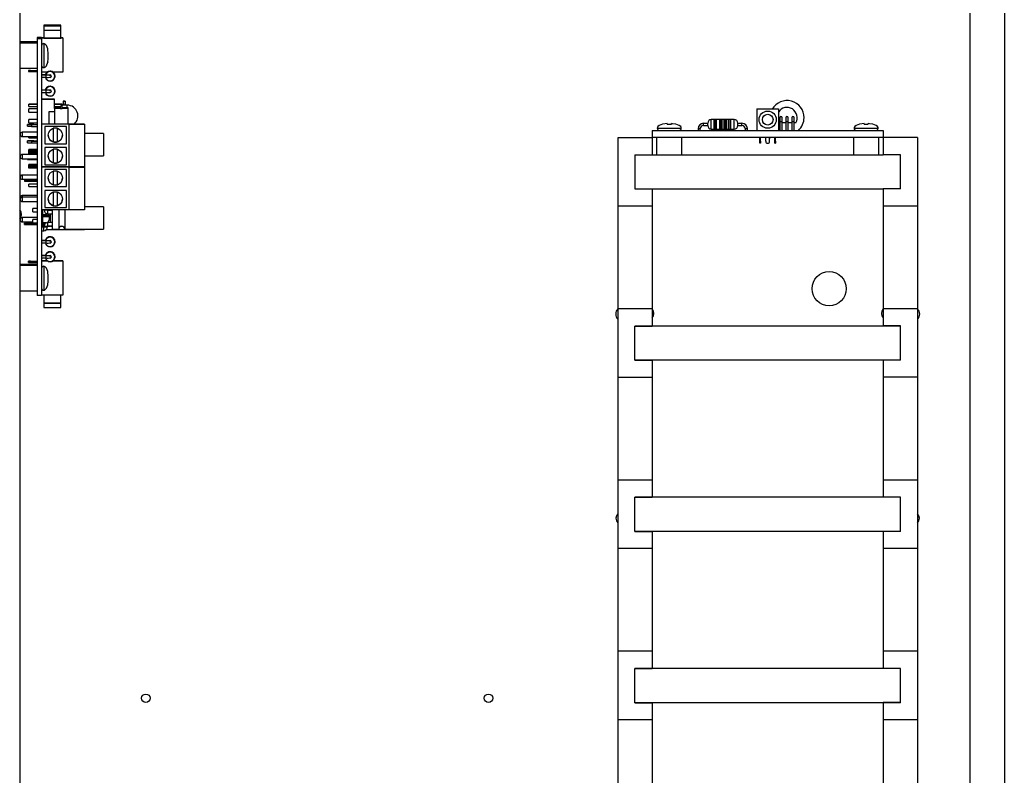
# Model space of a CAD drawing. Extents: x -52 to 206, y -86 to 245.
# Drawn here: x 91.5 to 206.5, y 2.3 to 90.7 of the extents above; entities that cross this region are included whole.
import ezdxf

# ---------------------------------------------------------------- set-up
doc = ezdxf.new("R2010")
doc.units = 0
doc.linetypes.add('SLD-CONTINUE', pattern=[0])
doc.layers.get('0').update_dxf_attribs({"linetype": 'CONTINUOUS'})

msp = doc.modelspace()

# ---------------------------------------------------------------- linework, layer by layer
at = {"color": 7, "linetype": 'SLD-CONTINUE'}
for p, q in [((91.49, 224.92), (91.49, -86.11)), ((206.49, 115.81), (206.49, -86.11)), ((202.49, -86.11), (202.49, 114.15)), ((94.29, 90.01), (94.29, 89.96)), ((94.29, 89.96), (94.29, 89.46)), ((96.29, 89.96), (96.29, 90.01)), ((96.29, 89.46), (96.29, 89.96)), ((94.04, 88.6), (93.54, 88.6)), ((93.54, 88.6), (93.54, 88.45)), ((94.04, 88.6), (94.04, 88.45)), ((94.29, 88.56), (94.04, 88.56)), ((94.29, 89.46), (94.29, 89.46)), ((94.29, 89.46), (94.29, 88.51)), ((96.29, 89.46), (96.29, 89.46)), ((96.29, 88.51), (96.29, 89.46)), ((96.54, 88.56), (96.29, 88.56)), ((96.54, 88.56), (96.54, 88.54)), ((93.54, 88.07), (91.49, 88.07)), ((93.54, 87.94), (91.49, 87.94)), ((94.04, 88.45), (93.54, 88.45)), ((93.54, 88.45), (93.54, 58.45)), ((94.29, 88.54), (94.04, 88.54)), ((94.29, 88.51), (94.04, 88.51)), ((96.54, 88.5), (94.04, 88.5)), ((94.04, 88.45), (94.04, 78.45)), ((94.29, 87.87), (94.29, 85.07)), ((96.54, 88.54), (96.29, 88.54)), ((96.54, 88.51), (96.29, 88.51)), ((96.54, 88.54), (96.54, 88.51)), ((96.54, 88.51), (96.54, 88.5)), ((96.54, 88.5), (96.54, 84.55)), ((94.77, 87.2), (94.78, 87.21)), ((94.83, 86.72), (94.77, 87.2)), ((94.83, 86.72), (94.77, 86.72)), ((94.83, 86.22), (94.77, 86.22)), ((94.77, 85.73), (94.77, 85.72)), ((91.49, 84.99), (93.54, 84.99)), ((92.53, 84.75), (92.53, 84.71)), ((92.53, 84.71), (92.53, 84.61)), ((92.76, 84.75), (93.54, 84.75)), ((92.76, 84.75), (93.54, 84.75)), ((92.76, 84.71), (93.54, 84.71)), ((92.76, 84.71), (93.54, 84.71)), ((92.76, 84.71), (92.76, 84.61)), ((92.76, 84.61), (93.54, 84.61)), ((94.7, 84.55), (94.04, 84.55)), ((94.48, 84.22), (94.04, 84.22)), ((94.54, 84.19), (94.04, 84.19)), ((95.16, 84.06), (95.16, 84.07)), ((96.54, 84.55), (95.37, 84.55)), ((95.59, 84.07), (95.59, 84.07)), ((95.61, 84.07), (95.61, 84.08)), ((95.61, 84.08), (95.61, 84.08)), ((95.61, 84.08), (95.61, 84.08)), ((95.61, 84.07), (95.61, 84.07)), ((94.04, 83.94), (94.54, 83.94)), ((94.48, 82.45), (94.04, 82.45)), ((94.54, 82.42), (94.04, 82.42)), ((94.04, 82.17), (94.54, 82.17)), ((95.16, 82.29), (95.16, 82.3)), ((95.59, 82.3), (95.59, 82.3)), ((95.61, 82.31), (95.61, 82.31)), ((95.61, 82.31), (95.61, 82.31)), ((95.61, 82.31), (95.61, 82.31)), ((95.61, 82.3), (95.61, 82.3)), ((93.54, 80.81), (92.54, 80.81)), ((92.54, 80.8), (92.54, 80.81)), ((93.54, 80.8), (92.54, 80.8)), ((93.54, 80.8), (92.54, 80.8)), ((92.54, 80.79), (92.54, 80.8)), ((92.54, 80.8), (92.54, 80.8)), ((93.54, 80.79), (92.54, 80.79)), ((92.54, 80.78), (92.54, 80.79)), ((93.54, 80.78), (92.54, 80.78)), ((92.54, 80.77), (92.54, 80.78)), ((93.54, 80.77), (92.54, 80.77)), ((93.54, 80.77), (92.54, 80.77)), ((92.54, 80.76), (92.54, 80.77)), ((92.54, 80.77), (92.54, 80.77)), ((93.54, 80.76), (92.54, 80.76)), ((92.54, 80.51), (92.54, 80.76)), ((92.54, 80.51), (93.54, 80.51)), ((95.54, 81.39), (94.04, 81.39)), ((95.54, 81.33), (94.04, 81.33)), ((95.54, 81.33), (95.54, 81.39)), ((95.54, 80.31), (95.54, 81.33)), ((96.46, 80.81), (95.54, 80.81)), ((96.46, 80.8), (95.54, 80.8)), ((96.46, 80.8), (95.54, 80.8)), ((96.46, 80.79), (95.54, 80.79)), ((96.46, 80.78), (95.54, 80.78)), ((96.46, 80.77), (95.54, 80.77)), ((96.46, 80.77), (95.54, 80.77)), ((96.46, 80.76), (95.54, 80.76)), ((95.54, 80.51), (96.21, 80.51)), ((96.21, 80.51), (96.21, 80.31)), ((96.46, 80.8), (96.46, 80.81)), ((96.46, 80.79), (96.46, 80.8)), ((96.46, 80.8), (96.46, 80.8)), ((96.46, 80.78), (96.46, 80.79)), ((96.46, 80.77), (96.46, 80.78)), ((96.46, 80.76), (96.46, 80.77)), ((96.46, 80.77), (96.46, 80.77)), ((96.46, 80.31), (96.46, 80.76)), ((97.04, 80.68), (96.46, 80.68)), ((96.8, 81.14), (96.55, 81.14)), ((96.55, 81.14), (96.55, 81.13)), ((96.55, 81.13), (96.55, 80.68)), ((96.8, 81.13), (96.55, 81.13)), ((96.8, 81.14), (96.8, 81.13)), ((96.8, 81.13), (96.8, 80.88)), ((96.8, 80.88), (96.8, 80.68)), ((93.54, 80.27), (92.54, 80.27)), ((92.54, 79.87), (92.54, 80.27)), ((92.54, 79.87), (93.54, 79.87)), ((94.91, 79.93), (95.54, 79.93)), ((94.91, 78.47), (94.91, 79.93)), ((96.21, 80.37), (95.54, 80.37)), ((97.14, 80.31), (95.54, 80.31)), ((95.54, 80.31), (95.54, 80.31)), ((95.54, 80.31), (95.54, 78.47)), ((97.14, 80.37), (96.46, 80.37)), ((97.14, 80.31), (97.14, 80.37)), ((97.14, 78.47), (97.14, 80.31)), ((177.6, 80.24), (177.6, 77.74)), ((177.6, 80.24), (180.1, 80.24)), ((180.1, 80.24), (180.1, 77.74)), ((92.39, 78.21), (92.39, 78.43)), ((92.39, 78.43), (92.39, 78.43)), ((93.54, 79), (92.54, 79)), ((92.54, 78.6), (92.54, 79)), ((92.54, 78.6), (93.54, 78.6)), ((92.86, 78.44), (93.54, 78.44)), ((92.86, 78.43), (92.86, 78.2)), ((92.86, 78.43), (93.54, 78.43)), ((92.86, 78.2), (93.54, 78.2)), ((97.27, 78.47), (94.04, 78.47)), ((97.27, 78.45), (94.04, 78.45)), ((94.04, 78.45), (94.04, 73.46)), ((94.04, 78.45), (94.04, 78.45)), ((99.05, 78.46), (97.27, 78.47)), ((97.27, 73.46), (97.27, 78.45)), ((97.27, 78.45), (99.05, 78.45)), ((99.05, 78.46), (99.05, 78.45)), ((99.05, 78.45), (99.05, 73.47)), ((167.1, 78.53), (166.61, 78.47)), ((167.1, 78.47), (167.1, 78.53)), ((167.6, 78.47), (167.6, 78.53)), ((168.09, 78.47), (168.09, 78.47)), ((171.85, 78.56), (171.35, 78.56)), ((171.35, 78.31), (171.85, 78.31)), ((171.85, 78.44), (171.85, 78.59)), ((171.85, 78.29), (171.85, 78.44)), ((172.6, 78.99), (172.25, 78.99)), ((172.6, 78.44), (172.6, 78.99)), ((172.6, 77.89), (172.6, 78.44)), ((172.83, 79.01), (172.63, 79.01)), ((173.26, 78.99), (172.85, 78.99)), ((172.85, 78.99), (172.85, 77.89)), ((173.26, 78.44), (173.26, 78.99)), ((173.26, 77.89), (173.26, 78.44)), ((173.49, 79.01), (173.29, 79.01)), ((173.76, 78.99), (173.51, 78.99)), ((173.51, 78.99), (173.51, 77.89)), ((173.76, 78.44), (173.76, 78.99)), ((173.76, 77.89), (173.76, 78.44)), ((173.99, 79.01), (173.79, 79.01)), ((174.26, 78.99), (174.01, 78.99)), ((174.01, 78.99), (174.01, 77.89)), ((174.26, 78.44), (174.26, 78.99)), ((174.26, 77.89), (174.26, 78.44)), ((174.49, 79.01), (174.29, 79.01)), ((174.95, 78.99), (174.51, 78.99)), ((174.51, 78.99), (174.51, 77.89)), ((175.35, 78.44), (175.35, 78.59)), ((175.85, 78.56), (175.35, 78.56)), ((175.35, 78.29), (175.35, 78.44)), ((175.35, 78.31), (175.85, 78.31)), ((180.28, 78.62), (180.1, 78.62)), ((180.28, 79.22), (180.28, 78.72)), ((180.28, 78.72), (180.28, 77.74)), ((180.53, 78.72), (180.53, 79.22)), ((180.53, 77.74), (180.53, 78.72)), ((180.98, 78.62), (180.53, 78.62)), ((180.98, 79.22), (180.98, 78.72)), ((180.98, 78.72), (180.98, 77.74)), ((181.23, 78.72), (181.23, 79.22)), ((181.23, 77.74), (181.23, 78.72)), ((181.68, 78.62), (181.23, 78.62)), ((181.68, 79.22), (181.68, 78.72)), ((181.68, 78.72), (181.68, 77.74)), ((181.93, 78.72), (181.93, 79.22)), ((181.93, 77.74), (181.93, 78.72)), ((182.14, 78.62), (181.93, 78.62)), ((190.1, 78.53), (189.61, 78.47)), ((190.1, 78.47), (190.1, 78.53)), ((190.6, 78.47), (190.6, 78.53)), ((191.09, 78.47), (191.09, 78.47)), ((93.54, 77.52), (91.79, 77.52)), ((96.94, 78.18), (94.44, 78.18)), ((94.44, 78.18), (94.44, 76.18)), ((95.9, 77.98), (95.41, 77.98)), ((95.41, 77.98), (95.41, 76.39)), ((95.92, 76.39), (95.92, 77.98)), ((96.94, 76.18), (96.94, 78.18)), ((101.29, 77.36), (99.05, 77.36)), ((101.29, 77.36), (101.29, 74.76)), ((165.35, 77.74), (165.35, 76.94)), ((165.35, 77.74), (192.35, 77.74)), ((165.95, 77.99), (167.35, 77.99)), ((167.35, 77.99), (168.75, 77.99)), ((170.73, 77.94), (170.73, 77.74)), ((170.98, 77.74), (170.98, 77.94)), ((172.25, 77.89), (172.6, 77.89)), ((172.63, 77.86), (172.83, 77.86)), ((172.85, 77.89), (173.26, 77.89)), ((173.29, 77.86), (173.49, 77.86)), ((173.51, 77.89), (173.76, 77.89)), ((173.79, 77.86), (173.99, 77.86)), ((174.01, 77.89), (174.26, 77.89)), ((174.29, 77.86), (174.49, 77.86)), ((174.51, 77.89), (174.95, 77.89)), ((176.23, 77.94), (176.23, 77.74)), ((176.48, 77.74), (176.48, 77.94)), ((188.95, 77.99), (190.35, 77.99)), ((190.35, 77.99), (191.75, 77.99)), ((192.35, 77.74), (192.35, 76.94)), ((91.79, 77.02), (93.54, 77.02)), ((92.39, 76.27), (92.39, 76.5)), ((92.39, 76.5), (92.39, 76.5)), ((92.54, 76.86), (92.54, 77.02)), ((92.54, 76.86), (93.54, 76.86)), ((92.86, 76.5), (93.54, 76.5)), ((92.86, 76.49), (92.86, 76.27)), ((92.86, 76.49), (93.54, 76.49)), ((92.86, 76.27), (93.54, 76.27)), ((94.44, 76.18), (96.94, 76.18)), ((94.44, 76.18), (96.94, 76.18)), ((95.41, 76.39), (95.9, 76.39)), ((95.41, 76.39), (95.89, 76.39)), ((165.35, 76.88), (161.35, 76.88)), ((161.35, 76.88), (161.35, 68.89)), ((165.35, 76.94), (192.35, 76.94)), ((165.35, 76.88), (165.35, 74.88)), ((165.88, 76.94), (165.88, 74.89)), ((168.83, 74.89), (168.83, 76.94)), ((177.93, 76.46), (177.93, 76.94)), ((177.93, 76.46), (178.03, 76.46)), ((177.93, 76.23), (177.93, 76.46)), ((178.03, 76.23), (177.93, 76.23)), ((178.03, 76.46), (178.03, 76.94)), ((178.03, 76.46), (178.03, 76.23)), ((178.6, 76.94), (178.6, 76.74)), ((178.63, 76.74), (178.6, 76.74)), ((178.63, 76.46), (178.63, 76.94)), ((179.08, 76.46), (179.08, 76.94)), ((179.1, 76.74), (179.08, 76.74)), ((179.1, 76.74), (179.1, 76.94)), ((179.68, 76.46), (179.68, 76.94)), ((179.68, 76.23), (179.68, 76.46)), ((179.68, 76.46), (179.78, 76.46)), ((179.68, 76.23), (179.78, 76.23)), ((179.78, 76.46), (179.78, 76.94)), ((179.78, 76.46), (179.78, 76.23)), ((188.88, 76.94), (188.88, 74.89)), ((191.83, 74.89), (191.83, 76.94)), ((192.35, 76.89), (192.35, 74.89)), ((196.35, 76.89), (192.35, 76.89)), ((196.35, 76.89), (196.35, 68.89)), ((93.54, 74.92), (91.79, 74.92)), ((92.54, 75.49), (92.54, 75.49)), ((93.54, 75.49), (92.54, 75.49)), ((92.54, 75.48), (92.54, 75.49)), ((92.54, 75.3), (92.54, 75.48)), ((93.54, 75.48), (92.54, 75.48)), ((92.54, 75.48), (92.54, 75.48)), ((92.54, 75.25), (92.54, 75.3)), ((92.54, 75.11), (92.54, 75.25)), ((93.54, 75.11), (92.54, 75.11)), ((92.54, 75.1), (92.54, 75.11)), ((93.54, 75.1), (92.54, 75.1)), ((93.54, 75.1), (92.54, 75.1)), ((92.54, 75.09), (92.54, 75.1)), ((92.54, 75.1), (92.54, 75.1)), ((93.54, 75.09), (92.54, 75.09)), ((92.54, 74.92), (92.54, 75.09)), ((96.94, 75.73), (94.44, 75.73)), ((94.44, 75.73), (94.44, 73.73)), ((95.9, 75.53), (95.41, 75.53)), ((95.41, 75.53), (95.41, 73.94)), ((95.92, 73.94), (95.92, 75.53)), ((96.94, 73.73), (96.94, 75.73)), ((99.05, 74.76), (101.29, 74.76)), ((163.35, 74.88), (165.35, 74.88)), ((163.35, 74.88), (163.35, 70.89)), ((165.35, 74.89), (192.35, 74.89)), ((194.35, 74.89), (192.35, 74.89)), ((194.35, 70.89), (194.35, 74.89)), ((91.79, 74.42), (93.54, 74.42)), ((92.39, 74.34), (92.39, 74.42)), ((92.54, 73.74), (92.54, 73.74)), ((93.54, 73.74), (92.54, 73.74)), ((92.54, 73.72), (92.54, 73.74)), ((92.54, 73.55), (92.54, 73.72)), ((93.54, 73.72), (92.54, 73.72)), ((92.54, 73.72), (92.54, 73.72)), ((92.86, 74.33), (93.54, 74.33)), ((94.44, 73.73), (96.94, 73.73)), ((94.44, 73.73), (96.94, 73.73)), ((95.41, 73.94), (95.9, 73.94)), ((95.41, 73.94), (95.89, 73.94)), ((93.54, 72.52), (91.79, 72.52)), ((92.54, 73.5), (92.54, 73.55)), ((92.54, 73.32), (92.54, 73.5)), ((93.54, 73.32), (92.54, 73.32)), ((97.27, 73.46), (94.04, 73.46)), ((94.04, 73.46), (94.04, 73.45)), ((94.04, 73.45), (94.04, 68.46)), ((97.27, 73.45), (94.04, 73.45)), ((94.04, 73.45), (94.04, 73.45)), ((96.94, 73.18), (94.44, 73.18)), ((94.44, 73.18), (94.44, 71.18)), ((95.9, 72.98), (95.41, 72.98)), ((95.41, 72.98), (95.41, 71.39)), ((95.92, 71.39), (95.92, 72.98)), ((96.94, 71.18), (96.94, 73.18)), ((99.05, 73.47), (97.27, 73.46)), ((97.27, 68.46), (97.27, 73.45)), ((97.27, 73.45), (99.05, 73.45)), ((99.05, 73.46), (98.63, 73.47)), ((99.05, 73.46), (99.05, 73.45)), ((99.05, 73.45), (99.05, 68.47)), ((91.79, 72.02), (93.54, 72.02)), ((92.04, 71.97), (92.04, 71.82)), ((92.26, 71.97), (92.26, 71.82)), ((92.26, 71.97), (93.54, 71.97)), ((92.26, 71.97), (93.54, 71.97)), ((92.26, 71.82), (93.54, 71.82)), ((93.54, 71.46), (92.54, 71.46)), ((92.54, 71.45), (92.54, 71.46)), ((93.54, 71.45), (92.54, 71.45)), ((93.54, 71.45), (92.54, 71.45)), ((92.54, 71.44), (92.54, 71.45)), ((92.54, 71.45), (92.54, 71.45)), ((93.54, 71.44), (92.54, 71.44)), ((92.54, 71.19), (92.54, 71.44)), ((95.41, 71.39), (95.89, 71.39)), ((95.41, 71.39), (95.9, 71.39)), ((92.54, 71.19), (93.54, 71.19)), ((94.44, 71.18), (96.94, 71.18)), ((94.44, 71.18), (96.94, 71.18)), ((96.94, 70.73), (94.44, 70.73)), ((94.44, 70.73), (94.44, 68.73)), ((95.9, 70.53), (95.41, 70.53)), ((95.41, 70.53), (95.41, 68.94)), ((95.92, 68.94), (95.92, 70.53)), ((96.94, 68.73), (96.94, 70.73)), ((163.35, 70.89), (165.35, 70.89)), ((165.35, 70.89), (192.35, 70.89)), ((165.35, 70.89), (165.35, 68.89)), ((194.35, 70.89), (192.35, 70.89)), ((192.35, 70.89), (192.35, 68.89)), ((93.54, 70.14), (91.79, 70.14)), ((93.54, 69.92), (91.79, 69.92)), ((91.79, 69.42), (93.54, 69.42)), ((93.54, 68.61), (93.04, 68.61)), ((93.04, 68.21), (93.04, 68.61)), ((93.04, 68.21), (93.54, 68.21)), ((97.27, 68.46), (94.04, 68.46)), ((94.04, 68.46), (94.04, 58.45)), ((94.16, 67.91), (94.04, 67.91)), ((94.16, 67.78), (94.04, 67.91)), ((94.16, 68.46), (94.16, 67.91)), ((94.16, 67.91), (94.62, 67.91)), ((94.16, 67.78), (94.16, 67.91)), ((94.34, 68.46), (94.34, 68.44)), ((94.44, 68.73), (96.94, 68.73)), ((94.44, 68.73), (96.94, 68.73)), ((94.74, 68.44), (94.74, 68.46)), ((95.29, 68.39), (94.79, 68.39)), ((94.79, 67.99), (95.29, 67.99)), ((95.04, 68.46), (95.04, 68.39)), ((95.04, 67.99), (95.04, 66.99)), ((95.29, 68.46), (95.29, 66.19)), ((95.41, 68.94), (95.9, 68.94)), ((95.41, 68.94), (95.89, 68.94)), ((96.04, 68.46), (96.04, 66.19)), ((96.74, 68.46), (96.74, 66.19)), ((99.05, 68.47), (97.27, 68.46)), ((101.29, 68.79), (99.05, 68.79)), ((101.29, 68.79), (101.29, 66.19)), ((165.35, 68.89), (161.35, 68.89)), ((161.35, 68.89), (161.35, 56.88)), ((165.35, 68.89), (165.35, 56.88)), ((196.35, 68.89), (192.35, 68.89)), ((192.35, 68.89), (192.35, 56.89)), ((196.35, 68.89), (196.35, 56.89)), ((93.54, 67.54), (91.79, 67.54)), ((91.79, 67.04), (93.04, 67.04)), ((92.04, 66.89), (92.04, 66.88)), ((92.04, 66.73), (92.04, 66.88)), ((92.26, 66.9), (93.54, 66.9)), ((92.26, 66.89), (93.54, 66.89)), ((92.26, 66.88), (92.26, 66.73)), ((92.26, 66.88), (93.54, 66.88)), ((92.26, 66.88), (93.54, 66.88)), ((92.26, 66.73), (93.54, 66.73)), ((93.54, 67.34), (93.04, 67.34)), ((93.04, 66.94), (93.04, 67.34)), ((93.04, 66.94), (93.54, 66.94)), ((94.16, 67.77), (94.04, 67.64)), ((94.04, 67.65), (94.16, 67.77)), ((94.16, 67.64), (94.04, 67.64)), ((94.54, 66.92), (94.04, 66.92)), ((94.04, 66.9), (94.51, 66.9)), ((94.04, 66.89), (94.51, 66.89)), ((94.04, 66.88), (94.49, 66.88)), ((94.04, 66.88), (94.49, 66.88)), ((94.04, 66.73), (94.38, 66.73)), ((94.91, 67.78), (94.16, 67.78)), ((94.16, 67.64), (94.16, 67.77)), ((94.16, 67.77), (94.91, 67.77)), ((94.16, 67.77), (94.16, 67.77)), ((94.91, 67.77), (94.16, 67.77)), ((94.91, 67.64), (94.16, 67.64)), ((94.16, 67.64), (94.16, 66.92)), ((95.29, 66.99), (94.79, 66.99)), ((94.91, 67.8), (94.91, 67.3)), ((94.04, 66.67), (94.36, 66.67)), ((94.16, 66.64), (94.04, 66.64)), ((94.16, 66.51), (94.04, 66.64)), ((94.29, 66.42), (94.04, 66.42)), ((94.04, 66.02), (94.29, 66.02)), ((94.16, 66.67), (94.16, 66.64)), ((94.16, 66.64), (94.35, 66.64)), ((94.16, 66.51), (94.16, 66.64)), ((94.34, 66.51), (94.16, 66.51)), ((94.34, 66.54), (94.34, 66.47)), ((97.27, 66.1), (94.53, 66.1)), ((94.74, 66.47), (94.74, 66.54)), ((94.99, 66.51), (94.74, 66.51)), ((94.79, 66.59), (95.29, 66.59)), ((94.99, 66.51), (94.99, 66.59)), ((94.99, 66.51), (95.07, 66.59)), ((95.11, 66.51), (95.11, 66.59)), ((95.29, 66.51), (95.11, 66.51)), ((95.29, 66.19), (96.04, 66.19)), ((96.53, 66.51), (96.24, 66.51)), ((96.74, 66.19), (101.29, 66.19)), ((97.27, 66.1), (97.27, 66.19)), ((99.05, 66.1), (97.27, 66.1)), ((99.05, 66.19), (99.05, 66.1)), ((94.48, 64.87), (94.04, 64.87)), ((94.54, 64.84), (94.04, 64.84)), ((94.04, 64.59), (94.54, 64.59)), ((95.16, 64.71), (95.16, 64.72)), ((95.59, 64.72), (95.59, 64.72)), ((95.61, 64.73), (95.61, 64.73)), ((95.61, 64.73), (95.61, 64.73)), ((95.61, 64.73), (95.61, 64.73)), ((95.61, 64.72), (95.61, 64.72)), ((92.53, 62.41), (92.53, 62.45)), ((92.53, 62.31), (92.53, 62.41)), ((92.76, 62.45), (93.54, 62.45)), ((92.76, 62.45), (93.54, 62.45)), ((92.76, 62.41), (93.54, 62.41)), ((92.76, 62.41), (93.54, 62.41)), ((92.76, 62.41), (92.76, 62.31)), ((92.76, 62.31), (93.54, 62.31)), ((94.48, 63.12), (94.04, 63.12)), ((94.54, 63.09), (94.04, 63.09)), ((94.04, 62.84), (94.54, 62.84)), ((94.7, 62.51), (94.04, 62.51)), ((94.72, 62.49), (94.04, 62.49)), ((94.77, 62.46), (94.04, 62.46)), ((94.8, 62.45), (94.04, 62.45)), ((95.16, 62.96), (95.16, 62.97)), ((96.54, 62.45), (95.28, 62.45)), ((96.54, 62.46), (95.31, 62.46)), ((96.54, 62.49), (95.36, 62.49)), ((96.54, 62.51), (95.38, 62.51)), ((95.59, 62.97), (95.59, 62.97)), ((95.61, 62.98), (95.61, 62.98)), ((95.61, 62.98), (95.61, 62.98)), ((95.61, 62.98), (95.61, 62.98)), ((95.61, 62.97), (95.61, 62.97)), ((96.54, 62.51), (96.54, 62.49)), ((96.54, 62.49), (96.54, 62.46)), ((96.54, 62.46), (96.54, 62.45)), ((96.54, 62.45), (96.54, 58.5)), ((93.54, 62.07), (91.49, 62.07)), ((93.54, 61.94), (91.49, 61.94)), ((94.29, 61.87), (94.29, 59.07)), ((94.77, 61.21), (94.78, 61.21)), ((94.83, 60.72), (94.77, 61.21)), ((94.83, 60.72), (94.77, 60.72)), ((94.83, 60.22), (94.77, 60.22)), ((91.49, 58.99), (93.54, 58.99)), ((94.77, 59.73), (94.77, 59.73)), ((94.04, 58.45), (93.54, 58.45)), ((96.54, 58.5), (94.04, 58.5)), ((94.29, 58.5), (94.29, 57.56)), ((94.29, 57.56), (94.29, 57.55)), ((94.29, 57.55), (94.29, 57.05)), ((96.29, 57.56), (96.29, 58.5)), ((96.29, 57.55), (96.29, 57.56)), ((96.29, 57.05), (96.29, 57.55)), ((165.35, 56.88), (161.35, 56.88)), ((161.35, 56.88), (161.35, 48.88)), ((165.35, 56.88), (165.35, 54.88)), ((196.35, 56.89), (192.35, 56.89)), ((192.35, 56.89), (192.35, 54.89)), ((196.35, 56.89), (196.35, 48.89)), ((163.35, 50.88), (163.35, 54.88)), ((194.35, 54.88), (163.35, 54.88)), ((163.35, 54.88), (165.35, 54.88)), ((194.35, 54.89), (192.35, 54.89)), ((194.35, 50.89), (194.35, 54.89)), ((194.35, 50.88), (194.35, 54.88)), ((194.35, 50.88), (163.35, 50.88)), ((163.35, 50.88), (165.35, 50.88)), ((165.35, 50.88), (165.35, 48.88)), ((194.35, 50.89), (192.35, 50.89)), ((192.35, 50.89), (192.35, 48.89)), ((165.35, 48.88), (161.35, 48.88)), ((161.35, 48.88), (161.35, 36.88)), ((165.35, 48.88), (165.35, 36.88)), ((196.35, 48.89), (192.35, 48.89)), ((192.35, 48.89), (192.35, 36.89)), ((196.35, 48.89), (196.35, 36.89)), ((165.35, 36.88), (161.35, 36.88)), ((161.35, 36.88), (161.35, 28.88)), ((165.35, 36.88), (165.35, 34.88)), ((196.35, 36.89), (192.35, 36.89)), ((192.35, 36.89), (192.35, 34.89)), ((196.35, 36.89), (196.35, 28.89)), ((163.35, 30.88), (163.35, 34.88)), ((194.35, 34.88), (163.35, 34.88)), ((163.35, 34.88), (165.35, 34.88)), ((194.35, 34.89), (192.35, 34.89)), ((194.35, 30.89), (194.35, 34.89)), ((194.35, 30.88), (194.35, 34.88)), ((194.35, 30.88), (163.35, 30.88)), ((163.35, 30.88), (165.35, 30.88)), ((165.35, 30.88), (165.35, 28.88)), ((194.35, 30.89), (192.35, 30.89)), ((192.35, 30.89), (192.35, 28.89)), ((165.35, 28.88), (161.35, 28.88)), ((161.35, 28.88), (161.35, 16.88)), ((165.35, 28.88), (165.35, 16.88)), ((196.35, 28.89), (192.35, 28.89)), ((192.35, 28.89), (192.35, 16.89)), ((196.35, 28.89), (196.35, 16.89)), ((165.35, 16.88), (161.35, 16.88)), ((161.35, 16.88), (161.35, 8.88)), ((165.35, 16.88), (165.35, 14.88)), ((196.35, 16.89), (192.35, 16.89)), ((192.35, 16.89), (192.35, 14.89)), ((196.35, 16.89), (196.35, 8.89)), ((163.35, 10.88), (163.35, 14.88)), ((194.35, 14.88), (163.35, 14.88)), ((163.35, 14.88), (165.35, 14.88)), ((194.35, 14.89), (192.35, 14.89)), ((194.35, 10.89), (194.35, 14.89)), ((194.35, 10.88), (194.35, 14.88)), ((194.35, 10.88), (163.35, 10.88)), ((163.35, 10.88), (165.35, 10.88)), ((165.35, 10.88), (165.35, 8.88)), ((194.35, 10.89), (192.35, 10.89)), ((192.35, 10.89), (192.35, 8.89)), ((165.35, 8.88), (161.35, 8.88)), ((161.35, 8.88), (161.35, -3.12)), ((165.35, 8.88), (165.35, -3.12)), ((196.35, 8.89), (192.35, 8.89)), ((192.35, 8.89), (192.35, -3.11)), ((196.35, 8.89), (196.35, -3.11))]:
    msp.add_line(p, q, dxfattribs=at)
at = {"color": 8, "linetype": 'SLD-CONTINUE'}
for p, q in [((92.76, 84.75), (92.76, 84.71)), ((94.54, 84.19), (94.54, 83.94)), ((94.54, 82.42), (94.54, 82.17)), ((97.04, 80.37), (97.04, 80.68)), ((171.35, 78.44), (171.35, 78.56)), ((171.35, 78.31), (171.35, 78.44)), ((172.25, 78.44), (172.25, 78.99)), ((172.25, 77.89), (172.25, 78.44)), ((172.63, 79.01), (172.63, 78.44)), ((172.63, 78.44), (172.63, 77.86)), ((172.83, 77.86), (172.83, 79.01)), ((173.29, 79.01), (173.29, 78.44)), ((173.29, 78.44), (173.29, 77.86)), ((173.49, 77.86), (173.49, 79.01)), ((173.79, 79.01), (173.79, 78.44)), ((173.79, 78.44), (173.79, 77.86)), ((173.99, 77.86), (173.99, 79.01)), ((174.29, 79.01), (174.29, 78.44)), ((174.29, 78.44), (174.29, 77.86)), ((174.49, 77.86), (174.49, 79.01)), ((174.95, 78.44), (174.95, 78.99)), ((174.95, 77.89), (174.95, 78.44)), ((175.85, 78.44), (175.85, 78.56)), ((175.85, 78.31), (175.85, 78.44)), ((180.4, 78.72), (180.28, 78.72)), ((180.53, 78.72), (180.4, 78.72)), ((181.1, 78.72), (180.98, 78.72)), ((181.23, 78.72), (181.1, 78.72)), ((181.8, 78.72), (181.68, 78.72)), ((181.93, 78.72), (181.8, 78.72)), ((91.79, 77.52), (91.79, 77.02)), ((170.85, 77.94), (170.73, 77.94)), ((170.98, 77.94), (170.85, 77.94)), ((176.23, 77.94), (176.35, 77.94)), ((176.35, 77.94), (176.48, 77.94)), ((91.79, 74.92), (91.79, 74.42)), ((92.54, 75.49), (93.54, 75.49)), ((92.54, 75.48), (93.54, 75.48)), ((93.54, 75.3), (92.54, 75.3)), ((92.54, 75.25), (93.54, 75.25)), ((92.54, 73.74), (93.54, 73.74)), ((92.54, 73.72), (93.54, 73.72)), ((92.86, 74.42), (92.86, 74.33)), ((91.79, 72.52), (91.79, 72.02)), ((93.54, 73.55), (92.54, 73.55)), ((92.54, 73.5), (93.54, 73.5)), ((91.79, 70.14), (91.79, 69.92)), ((91.79, 69.92), (91.79, 69.42)), ((94.79, 67.99), (94.79, 68.39)), ((91.79, 67.54), (91.79, 67.04)), ((92.26, 66.89), (92.26, 66.88)), ((94.54, 66.92), (94.54, 66.9)), ((94.79, 66.59), (94.79, 66.99)), ((94.29, 66.02), (94.29, 66.42)), ((94.54, 64.84), (94.54, 64.59)), ((92.76, 62.45), (92.76, 62.41)), ((94.54, 63.09), (94.54, 62.84))]:
    msp.add_line(p, q, dxfattribs=at)
at = {"color": 7, "linetype": 'SLD-CONTINUE'}
for points in [[(95.29, 90), (95.65, 90), (95.96, 90), (96.18, 90), (96.28, 90.01), (96.25, 90.01), (96.08, 90.01), (95.81, 90.01), (95.47, 90.01), (95.1, 90.01), (94.76, 90.01), (94.49, 90.01), (94.32, 90.01), (94.29, 90.01), (94.39, 90), (94.61, 90), (94.93, 90), (95.29, 90)], [(95.29, 89.96), (95.65, 89.96), (95.96, 89.96), (96.18, 89.96), (96.28, 89.96), (96.25, 89.96), (96.08, 89.97), (95.81, 89.97), (95.47, 89.97), (95.1, 89.97), (94.76, 89.97), (94.49, 89.97), (94.32, 89.96), (94.29, 89.96), (94.39, 89.96), (94.61, 89.96), (94.93, 89.96), (95.29, 89.96)], [(95.29, 90), (95.53, 90), (95.73, 90), (95.86, 90.01), (95.91, 90.01), (95.86, 90.01), (95.73, 90.01), (95.53, 90.01), (95.29, 90.01), (95.05, 90.01), (94.84, 90.01), (94.71, 90.01), (94.66, 90.01), (94.71, 90.01), (94.84, 90), (95.05, 90), (95.29, 90)], [(95.29, 89.96), (95.53, 89.96), (95.73, 89.96), (95.86, 89.96), (95.91, 89.96), (95.86, 89.96), (95.73, 89.96), (95.53, 89.97), (95.29, 89.97), (95.05, 89.97), (94.84, 89.96), (94.71, 89.96), (94.66, 89.96), (94.71, 89.96), (94.84, 89.96), (95.05, 89.96), (95.29, 89.96)], [(94.38, 89.46), (94.32, 89.46), (94.29, 89.46), (94.39, 89.45), (94.61, 89.45), (94.93, 89.45), (95.29, 89.45)], [(95.29, 89.45), (95.65, 89.45), (95.96, 89.45), (96.18, 89.45), (96.28, 89.46), (96.25, 89.46), (96.2, 89.46)], [(94.77, 87.21), (94.77, 87.25), (94.61, 87.64), (94.48, 87.8), (94.39, 87.85), (94.29, 87.87)], [(94.77, 86.72), (94.78, 86.36), (94.77, 86.22)], [(94.29, 85.07), (94.39, 85.08), (94.48, 85.13), (94.61, 85.29), (94.77, 85.69), (94.77, 85.72)], [(94.77, 85.73), (94.82, 86.07), (94.83, 86.22)], [(95.03, 84.19), (95.03, 84.19), (95.02, 84.19), (94.99, 84.19), (94.9, 84.19), (94.75, 84.19), (94.57, 84.19), (94.54, 84.19)], [(94.98, 84.18), (94.99, 84.18), (95.04, 84.19)], [(95.03, 82.42), (95.03, 82.42), (95.02, 82.42), (94.99, 82.42), (94.9, 82.42), (94.75, 82.42), (94.57, 82.42), (94.54, 82.42)], [(94.98, 82.41), (94.99, 82.41), (95.04, 82.42)], [(96.45, 80.8), (96.46, 80.81), (96.46, 80.81)], [(96.45, 80.79), (96.46, 80.8), (96.46, 80.8), (96.46, 80.8)], [(96.45, 80.8), (96.46, 80.8), (96.46, 80.8), (96.46, 80.8)], [(96.45, 80.78), (96.46, 80.79), (96.46, 80.79)], [(96.45, 80.77), (96.46, 80.78), (96.46, 80.78)], [(96.45, 80.76), (96.46, 80.76), (96.46, 80.77), (96.46, 80.77)], [(96.45, 80.77), (96.46, 80.77), (96.46, 80.77)], [(96.77, 80.68), (96.78, 80.76), (96.8, 80.88)], [(166.61, 78.47), (166.57, 78.47), (166.17, 78.31), (166.02, 78.18), (165.97, 78.09), (165.95, 77.99)], [(166.61, 78.47), (166.61, 78.47), (166.61, 78.47)], [(167.1, 78.47), (167.46, 78.47), (167.6, 78.47)], [(168.09, 78.47), (167.75, 78.52), (167.6, 78.53)], [(168.75, 77.99), (168.74, 78.09), (168.69, 78.18), (168.53, 78.31), (168.13, 78.47), (168.09, 78.47)], [(189.61, 78.47), (189.57, 78.47), (189.17, 78.31), (189.02, 78.18), (188.97, 78.09), (188.95, 77.99)], [(189.61, 78.47), (189.61, 78.47), (189.61, 78.47)], [(190.1, 78.47), (190.46, 78.47), (190.6, 78.47)], [(191.09, 78.47), (190.75, 78.52), (190.6, 78.53)], [(191.75, 77.99), (191.74, 78.09), (191.69, 78.18), (191.53, 78.31), (191.13, 78.47), (191.09, 78.47)], [(96.5, 68.46), (96.39, 68.44), (96.27, 68.46)], [(95.03, 64.84), (95.03, 64.84), (95.02, 64.84), (94.99, 64.84), (94.9, 64.84), (94.75, 64.84), (94.57, 64.84), (94.54, 64.84)], [(94.98, 64.83), (94.99, 64.83), (95.04, 64.84)], [(95.03, 63.09), (95.03, 63.09), (95.02, 63.09), (94.99, 63.09), (94.9, 63.09), (94.75, 63.09), (94.57, 63.09), (94.54, 63.09)], [(94.98, 63.08), (94.99, 63.08), (95.04, 63.09)], [(94.77, 61.21), (94.77, 61.25), (94.61, 61.64), (94.48, 61.8), (94.39, 61.85), (94.29, 61.87)], [(94.77, 60.72), (94.78, 60.36), (94.77, 60.22)], [(94.77, 59.73), (94.82, 60.07), (94.83, 60.22)], [(94.29, 59.07), (94.39, 59.08), (94.48, 59.13), (94.61, 59.29), (94.77, 59.69), (94.77, 59.73)], [(96.2, 57.55), (96.28, 57.55), (96.25, 57.55), (96.08, 57.55), (95.81, 57.55), (95.47, 57.55), (95.1, 57.55), (94.76, 57.55), (94.49, 57.55), (94.32, 57.55), (94.29, 57.55), (94.38, 57.55)], [(95.91, 57.55), (95.91, 57.55), (95.86, 57.55), (95.73, 57.55), (95.53, 57.55), (95.29, 57.55), (95.05, 57.55), (94.84, 57.55), (94.71, 57.55), (94.66, 57.55), (94.66, 57.55)]]:
    msp.add_lwpolyline(points, dxfattribs=at)
at = {"color": 8, "linetype": 'SLD-CONTINUE'}
for points in [[(94.95, 84.19), (94.98, 84.2), (95.04, 84.22)], [(94.95, 82.42), (94.98, 82.44), (95.04, 82.45)], [(94.95, 64.84), (94.98, 64.86), (95.04, 64.87)], [(94.95, 63.09), (94.98, 63.11), (95.04, 63.12)]]:
    msp.add_lwpolyline(points, dxfattribs=at)
at = {"color": 7, "linetype": 'SLD-CONTINUE'}
for centre, radius in [((178.85, 78.99), 1), ((178.85, 78.99), 0.625), ((95.65, 77.18), 0.837), ((95.65, 74.73), 0.837), ((95.65, 72.18), 0.837), ((95.65, 69.73), 0.837), ((186.03, 59.24), 2), ((106.23, 11.39), 0.5), ((146.23, 11.39), 0.5)]:
    msp.add_circle(centre, radius, dxfattribs=at)
for centre, radius, start, end in [((95.01, 127.51), 38.05, 268.9041, 270.4099), ((95.6, 120.34), 30.89, 269.4154, 271.2706), ((94.29, 87.62), 0.25, 89.9904, 180), ((95.29, 149.43), 60.93, 269.0596, 270.9404), ((94.29, 85.32), 0.25, 180, 270.0096), ((92.7, 94.15), 9.4, 268.9715, 270.3427), ((92.7, 75.36), 9.39, 89.6568, 91.0296), ((92.7, 94.1), 9.4, 268.9711, 270.343), ((92.7, 75.31), 9.39, 89.6567, 91.0291), ((92.7, 94), 9.39, 268.9709, 270.3433), ((95.04, 84.08), 0.575, 0.0009, 169.5889), ((95.04, 84.08), 0.575, 89.9997, 169.7102), ((95.04, 84.07), 0.575, 270.0003, 168.581), ((95.04, 84.07), 0.575, 89.9996, 168.7013), ((95.04, 84.08), 0.575, 89.9997, 169.0053), ((95.04, 84.08), 0.575, 89.9998, 169.3089), ((95.04, 84.07), 0.575, 106.7628, 168.8835), ((95.04, 84.08), 0.575, 106.7622, 169.1878), ((95.04, 84.07), 0.55, 194.0345, 89.9996), ((95.04, 84.07), 0.55, 89.9995, 167.7576), ((95.04, 84.07), 0.55, 0.0008, 167.756), ((94.75, 85.14), 1.22, 259.7418, 287.4314), ((95.04, 84.08), 0.575, 0.0005, 90.0005), ((95.04, 84.07), 0.575, 0.0005, 90.0006), ((95.04, 84.08), 0.575, 0.0005, 90.0005), ((95.04, 84.08), 0.575, 0.0005, 90.0005), ((95.04, 84.07), 0.125, 0.0005, 90.0008), ((95.04, 84.07), 0.575, 0.0006, 88.8506), ((95.04, 84.08), 0.575, 0.0006, 88.8506), ((95.05, 84.06), 0.109, 307.7121, 2.6689), ((95.04, 84.06), 0.125, 311.9749, 0.0027), ((95.04, 82.31), 0.575, 0.0009, 169.5889), ((95.04, 82.31), 0.575, 89.9997, 169.7102), ((95.04, 82.3), 0.575, 270.0003, 168.581), ((95.04, 82.3), 0.575, 89.9997, 168.7013), ((95.04, 82.31), 0.575, 89.9997, 169.0053), ((95.04, 82.31), 0.575, 89.9997, 169.3089), ((95.04, 82.31), 0.575, 106.7624, 168.8838), ((95.04, 82.31), 0.575, 106.7625, 169.1876), ((95.04, 84.07), 0.575, 194.0065, 270.0004), ((95.04, 82.3), 0.55, 194.0344, 89.9996), ((95.04, 82.3), 0.55, 89.9996, 167.7575), ((95.04, 82.3), 0.55, 0.0009, 167.7559), ((95.04, 82.31), 0.575, 0.0005, 90.0005), ((95.04, 82.3), 0.575, 0.0005, 90.0005), ((95.04, 82.31), 0.575, 0.0005, 90.0005), ((95.04, 82.31), 0.575, 0.0005, 90.0006), ((95.04, 82.31), 0.575, 0.0005, 88.8507), ((95.04, 82.31), 0.575, 0.0005, 88.8506), ((95.04, 82.3), 0.575, 194.0065, 270.0004), ((94.75, 83.37), 1.22, 259.7416, 287.4315), ((95.04, 82.3), 0.125, 0.0004, 90.0006), ((95.05, 82.29), 0.109, 307.7134, 2.6678), ((95.04, 82.29), 0.125, 311.9765, 0.0012), ((80.42, 96.55), 22.51, 314.5494, 315.4495), ((97.04, 79.43), 1.25, 309.3798, 90), ((181.1, 79.22), 2, 0, 149.6376), ((96.34, 87.32), 7.01, 268.9784, 271.0216), ((181.1, 79.22), 1.2, 330, 146.5006), ((92.74, 56.64), 21.79, 89.6878, 90.9366), ((92.74, 100.22), 21.79, 269.0633, 270.3123), ((92.74, 100), 21.79, 269.0634, 270.3122), ((92.87, 73.75), 4.69, 86.7715, 91.6621), ((171.35, 77.94), 0.625, 90, 180), ((171.35, 77.94), 0.375, 90, 180), ((172.25, 78.59), 0.4, 90, 180), ((172.25, 78.29), 0.4, 180, 270), ((172.63, 78.99), 0.025, 90, 180), ((172.83, 78.99), 0.025, 0, 90), ((173.29, 78.99), 0.025, 90, 180), ((173.49, 78.99), 0.025, 0, 90), ((173.79, 78.99), 0.025, 90, 180), ((173.99, 78.99), 0.025, 0, 90), ((174.29, 78.99), 0.025, 90, 180), ((174.49, 78.99), 0.025, 0, 90), ((174.95, 78.59), 0.4, 0, 90), ((174.95, 78.29), 0.4, 270, 0), ((175.85, 77.94), 0.625, 0, 90), ((175.85, 77.94), 0.375, 0, 90), ((180.4, 79.22), 0.125, 90, 180), ((180.4, 79.22), 0.125, 0, 90), ((181.1, 79.22), 0.125, 90, 180), ((181.1, 79.22), 0.125, 0, 90), ((181.8, 79.22), 0.125, 90, 180), ((181.8, 79.22), 0.125, 0, 90), ((181.1, 79.22), 2, 311.881, 0), ((91.79, 77.27), 0.25, 90, 270), ((95.65, 77.19), 0.837, 180.0003, 253.3315), ((95.65, 77.19), 0.837, 288.1781, 359.9996), ((166.2, 77.99), 0.25, 179.9904, 270), ((168.5, 77.99), 0.25, 270, 0.0096), ((172.63, 77.89), 0.025, 180, 270), ((172.83, 77.89), 0.025, 270, 0), ((173.29, 77.89), 0.025, 180, 270), ((173.49, 77.89), 0.025, 270, 0), ((173.79, 77.89), 0.025, 180, 270), ((173.99, 77.89), 0.025, 270, 0), ((174.29, 77.89), 0.025, 180, 270), ((174.49, 77.89), 0.025, 270, 0), ((189.2, 77.99), 0.25, 179.9904, 270), ((191.5, 77.99), 0.25, 270, 0.0096), ((92.74, 98.29), 21.79, 269.0633, 270.3122), ((92.74, 54.71), 21.79, 89.6878, 90.9367), ((92.74, 98.06), 21.79, 269.0633, 270.3122), ((93, 71.82), 4.69, 88.3374, 93.2294), ((95.65, 77.19), 0.838, 253.3311, 286.6689), ((95.65, 77.19), 0.838, 286.6692, 288.1785), ((178.85, 76.46), 0.225, 180, 270), ((178.85, 76.46), 0.225, 270, 0), ((91.79, 74.67), 0.25, 90, 270), ((92.74, 96.13), 21.79, 269.0634, 270.3122), ((95.65, 74.74), 0.837, 180.0003, 253.3315), ((95.65, 74.74), 0.838, 253.3311, 286.6689), ((95.65, 74.74), 0.837, 286.6686, 288.1794), ((95.65, 74.74), 0.837, 288.1781, 359.9996), ((91.79, 72.27), 0.25, 90, 270), ((92.21, 81.36), 9.4, 268.971, 270.3431), ((92.21, 62.57), 9.4, 89.6571, 91.0288), ((92.21, 81.21), 9.39, 268.9708, 270.3431), ((95.65, 72.19), 0.837, 180.0003, 253.3315), ((95.65, 72.19), 0.838, 253.3309, 286.6691), ((95.65, 72.19), 0.839, 286.6698, 288.177), ((95.65, 72.19), 0.837, 288.1781, 359.9996), ((91.79, 69.89), 0.25, 90, 207.2621), ((91.79, 69.67), 0.25, 90, 270), ((95.65, 69.74), 0.837, 180.0003, 253.3315), ((95.65, 69.74), 0.837, 288.178, 359.9996), ((90.96, 67.92), 0.75, 315, 45), ((94.79, 68.44), 0.45, 180.0003, 270.0003), ((94.86, 68.17), 0.362, 190.1612, 276.1282), ((94.79, 68.44), 0.05, 180.0001, 270.0047), ((95.65, 69.74), 0.838, 253.3312, 286.6688), ((95.65, 69.74), 0.836, 286.6681, 288.181), ((91.79, 67.29), 0.25, 90, 270), ((92.21, 57.49), 9.4, 89.6573, 91.0285), ((92.21, 76.28), 9.39, 268.9704, 270.3432), ((92.21, 76.28), 9.4, 268.9715, 270.3427), ((92.21, 57.48), 9.4, 89.6576, 91.0288), ((92.21, 76.12), 9.39, 268.9709, 270.3433), ((94.79, 66.54), 0.45, 89.9997, 179.9997), ((94.54, 67.3), 0.374, 302.5896, 0.0357), ((95.02, 80.47), 12.67, 269.4592, 270.0848), ((94.29, 66.47), 0.05, 269.9991, 359.9956), ((94.29, 66.47), 0.45, 269.9999, 359.9995), ((94.79, 66.54), 0.05, 89.9947, 180), ((96.39, 66.19), 0.35, 0, 180), ((95.04, 64.73), 0.575, 89.9997, 169.309), ((95.04, 64.73), 0.575, 0.0009, 169.589), ((95.04, 64.73), 0.575, 89.9996, 169.7104), ((95.04, 64.72), 0.575, 270.0003, 168.581), ((95.04, 64.72), 0.575, 89.9997, 168.7014), ((95.04, 64.73), 0.575, 89.9997, 169.0054), ((95.04, 64.73), 0.575, 106.7623, 168.884), ((95.04, 64.73), 0.575, 106.7623, 169.1879), ((95.04, 64.72), 0.575, 194.0065, 270.0003), ((95.04, 64.72), 0.55, 194.0345, 89.9996), ((95.04, 64.72), 0.55, 89.9996, 167.7576), ((95.04, 64.72), 0.55, 0.0009, 167.7559), ((94.75, 65.79), 1.22, 259.7416, 287.4315), ((95.04, 64.73), 0.575, 0.0005, 90.0006), ((95.04, 64.73), 0.575, 0.0005, 90.0006), ((95.04, 64.72), 0.575, 0.0005, 90.0005), ((95.04, 64.73), 0.575, 0.0005, 90.0005), ((95.04, 64.72), 0.125, 0.0006, 90.0002), ((95.04, 64.73), 0.575, 0.0006, 88.8506), ((95.04, 64.73), 0.575, 0.0005, 88.8506), ((95.05, 64.71), 0.109, 307.7137, 2.6678), ((95.04, 64.71), 0.125, 311.9749, 0.0027), ((95.04, 62.98), 0.575, 89.9997, 169.3088), ((95.04, 62.98), 0.575, 0.0009, 169.5889), ((95.04, 62.98), 0.575, 89.9996, 169.7102), ((95.04, 62.97), 0.575, 270.0004, 168.5809), ((95.04, 62.97), 0.575, 89.9998, 168.7012), ((95.04, 62.98), 0.575, 89.9997, 169.0053), ((95.04, 62.98), 0.575, 106.7623, 168.8838), ((95.04, 62.98), 0.575, 106.7623, 169.1878), ((95.04, 62.97), 0.55, 194.0345, 89.9996), ((95.04, 62.97), 0.55, 89.9997, 167.7575), ((95.04, 62.97), 0.55, 0.0009, 167.756), ((95.04, 62.98), 0.575, 0.0005, 90.0006), ((95.04, 62.98), 0.575, 0.0005, 90.0006), ((95.04, 62.97), 0.575, 0.0005, 90.0005), ((95.04, 62.98), 0.575, 0.0005, 90.0005), ((95.04, 62.98), 0.575, 0.0006, 88.8506), ((95.04, 62.98), 0.575, 0.0005, 88.8506), ((92.7, 71.84), 9.39, 268.9709, 270.3433), ((92.7, 53.05), 9.4, 89.6573, 91.0285), ((92.7, 71.8), 9.39, 268.9704, 270.3432), ((92.7, 53.01), 9.4, 89.6573, 91.0285), ((92.7, 71.71), 9.4, 268.9715, 270.3427), ((95.04, 62.97), 0.575, 194.0065, 270.0003), ((94.75, 64.04), 1.22, 259.7416, 287.4314), ((95.04, 62.97), 0.125, 0.0006, 90.0002), ((95.05, 62.96), 0.109, 307.7137, 2.6678), ((95.04, 62.96), 0.125, 311.9749, 0.0027), ((94.29, 61.62), 0.25, 89.9904, 180), ((94.29, 59.32), 0.25, 180, 270.0096), ((95.29, 118.48), 60.93, 269.0596, 270.9404), ((95.29, 117.97), 60.93, 269.0596, 270.9404), ((161.96, 56.28), 0.859, 135, 225), ((164.82, 56.35), 0.75, 315, 45), ((192.88, 56.35), 0.75, 135, 225), ((195.75, 56.28), 0.859, 315, 45), ((161.88, 32.42), 0.75, 135, 225), ((195.82, 32.42), 0.75, 315, 45)]:
    msp.add_arc(centre, radius, start, end, dxfattribs=at)
at = {"color": 8, "linetype": 'SLD-CONTINUE'}
for centre, radius, start, end in [((95.04, 84.07), 0.15, 240.5374, 90.0006), ((95.04, 84.06), 0.125, 0.0002, 90.0011), ((95.04, 82.3), 0.15, 240.5377, 90.0003), ((95.04, 82.29), 0.125, 0.0006, 90.0007), ((94.54, 81.89), 13.44, 269.1476, 270.8524), ((95.01, 72.52), 5.22, 268.9715, 270.3429), ((94.54, 80), 13.46, 269.148, 270.8514), ((94.54, 79.92), 13.45, 269.1478, 270.8522), ((95.04, 64.72), 0.15, 240.5377, 90.0003), ((95.04, 64.71), 0.125, 0.0009, 90.0004), ((95.04, 62.97), 0.15, 240.5377, 90.0003), ((95.04, 62.96), 0.125, 0.0009, 90.0004)]:
    msp.add_arc(centre, radius, start, end, dxfattribs=at)

doc.saveas('drawing.dxf')
